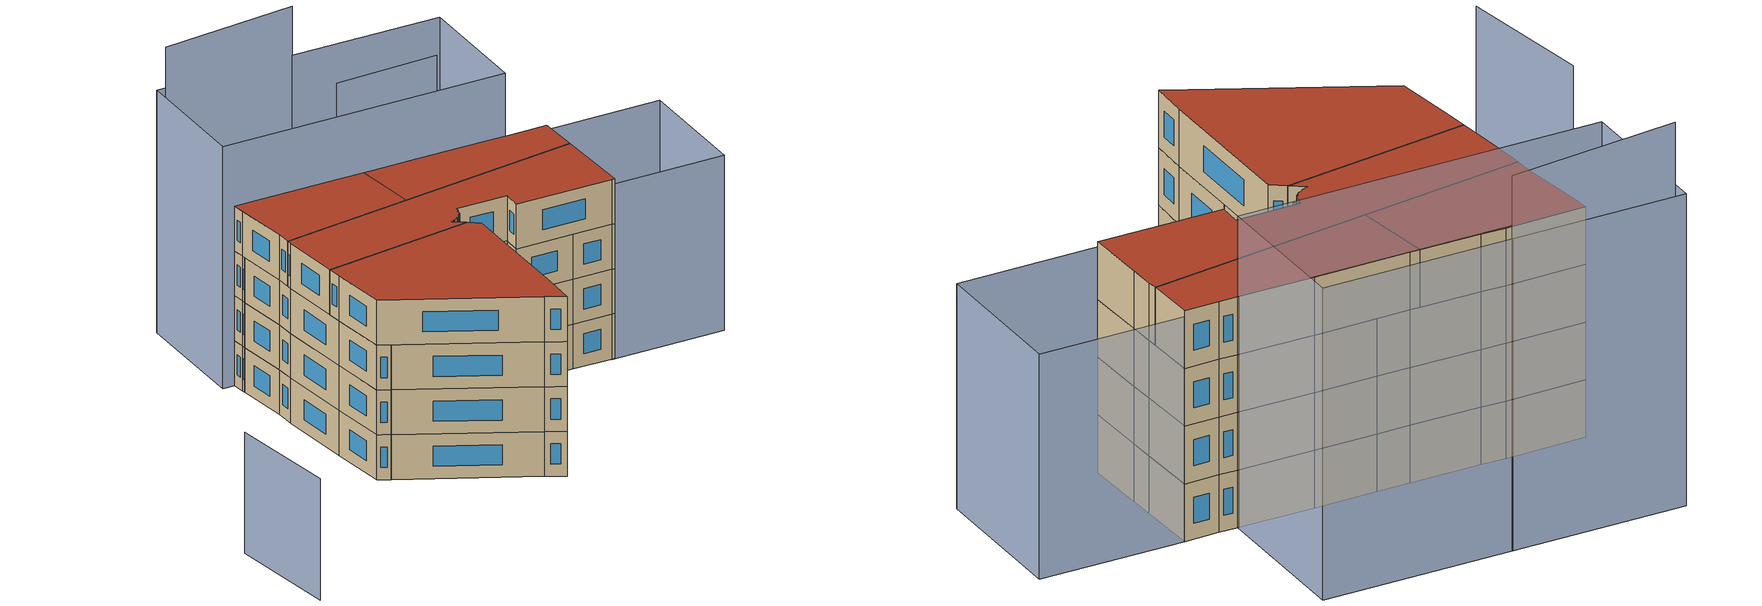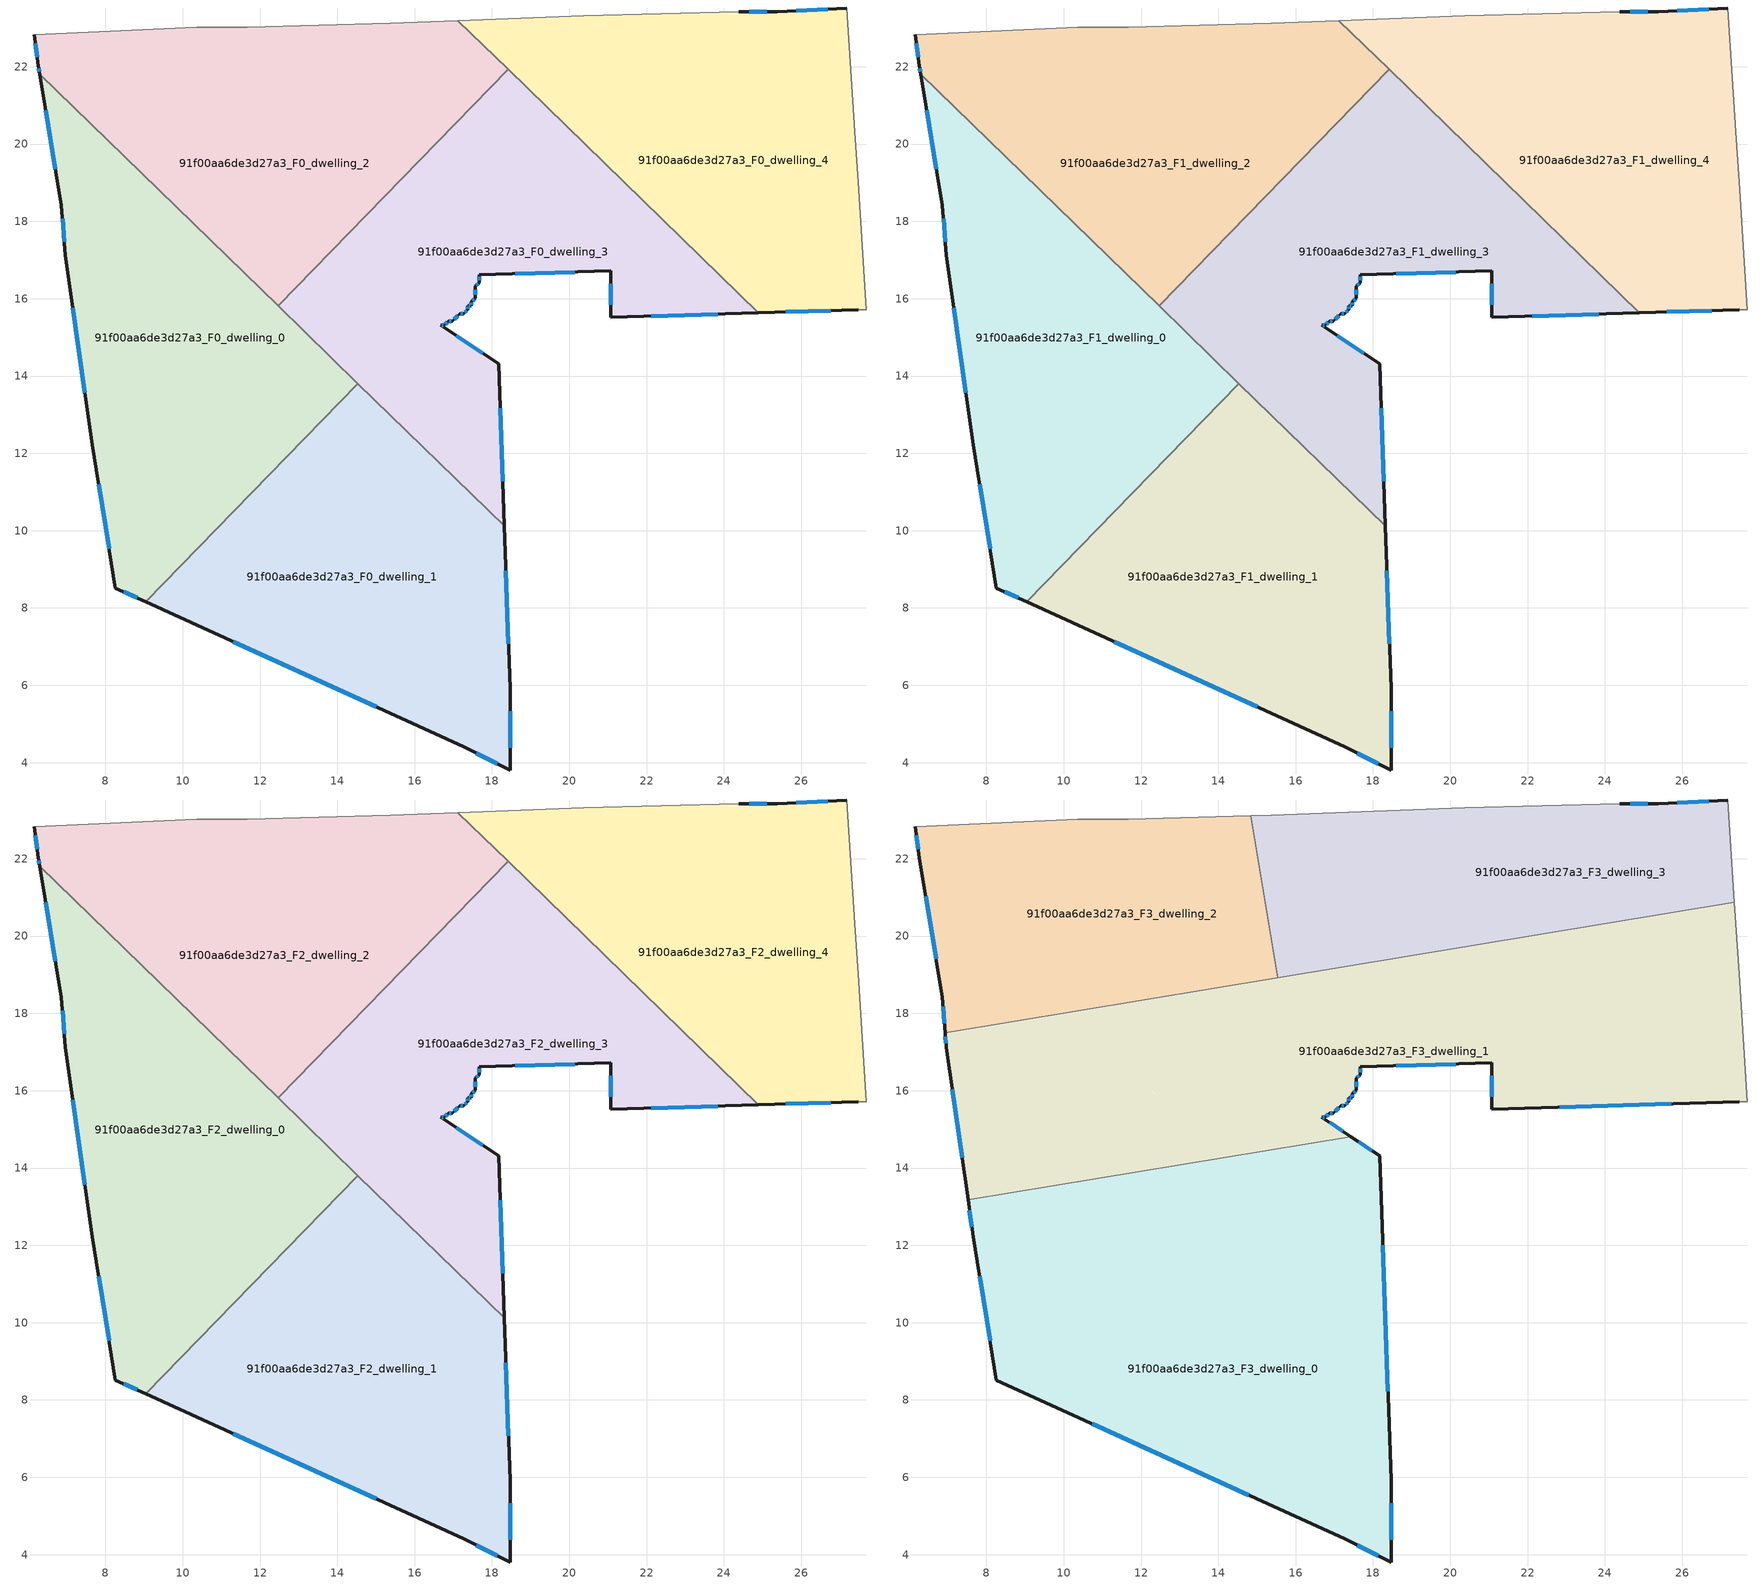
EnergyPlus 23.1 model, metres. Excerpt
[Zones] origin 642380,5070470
91f00aa6de3d27a3_F0_dwelling_0
 floor ground (EU_floor_Construction): 14.53,13.81 9.04,8.16 8.26,8.51 7.66,12.22 6.96,17.12 6.86,18.42 6.3,21.81 z0
 wall outside (EU_wall_Construction): 6.3,21.81 6.86,18.42 6.96,17.12 7.66,12.22 8.26,8.51 9.04,8.16 z0:3
 wall to 91f00aa6de3d27a3_F0_dwelling_1 (EU_wall_Construction): 9.04,8.16 14.53,13.81 z0:3
 wall to 91f00aa6de3d27a3_F0_dwelling_2 (EU_wall_Construction): 12.47,15.81 6.3,21.81 z0:3
 wall to 91f00aa6de3d27a3_F0_dwelling_3 (EU_wall_Construction): 14.53,13.81 12.47,15.81 z0:3
 window (EU_Window_Construction): 7.16,15.77 7.47,13.57 / 6.89,18.06 6.94,17.48 / 6.45,20.88 6.71,19.35 / 8.48,8.42 8.83,8.26 / 7.83,11.2 8.1,9.53 z0.83:2.17
91f00aa6de3d27a3_F0_dwelling_1
 floor ground (EU_floor_Construction): 18.32,10.12 18.47,5.91 18.47,3.81 17.27,4.41 9.04,8.16 14.53,13.81 z0
 wall outside (EU_wall_Construction): 9.04,8.16 17.27,4.41 18.47,3.81 18.47,5.91 18.32,10.12 z0:3
 wall to 91f00aa6de3d27a3_F0_dwelling_3 (EU_wall_Construction): 18.32,10.12 14.53,13.81 z0:3
 window (EU_Window_Construction): 18.43,7.07 18.36,8.96 / 18.47,4.39 18.47,5.33 / 17.6,4.24 18.14,3.97 / 11.3,7.13 15,5.44 z0.83:2.17
91f00aa6de3d27a3_F0_dwelling_2
 floor ground (EU_floor_Construction): 18.42,21.93 12.47,15.81 6.3,21.81 6.26,22.03 6.16,22.83 10.37,23.03 11.67,23.02 15.37,23.12 17.12,23.19 z0
 wall outside (EU_wall_Construction): 6.16,22.83 6.26,22.03 6.3,21.81 z0:3
 wall to 91f00aa6de3d27a3_F0_dwelling_3 (EU_wall_Construction): 12.47,15.81 18.42,21.93 z0:3
 wall adiabatic (EU_wall_Construction): 17.12,23.19 15.37,23.12 11.67,23.02 10.37,23.03 6.16,22.83 z0:3
 wall to 91f00aa6de3d27a3_F0_dwelling_4 (EU_wall_Construction): 18.42,21.93 17.12,23.19 z0:3
 window (EU_Window_Construction): 6.27,21.97 6.29,21.87 / 6.19,22.61 6.24,22.25 z0.83:2.17
91f00aa6de3d27a3_F0_dwelling_3
 floor ground (EU_floor_Construction): 24.89,15.63 21.07,15.52 21.07,16.72 17.67,16.62 17.67,16.42 17.57,16.32 17.57,16.02 17.47,15.92 17.47,15.82 17.37,15.82 17.37,15.72 17.27,15.62 17.17,15.62 16.97,15.42 16.87,15.42 16.77,15.32 16.67,15.32 18.17,14.32 18.32,10.12 12.47,15.81 18.42,21.93 z0
 wall outside (EU_wall_Construction): 18.32,10.12 18.17,14.32 16.67,15.32 16.77,15.32 16.87,15.42 16.97,15.42 17.17,15.62 17.27,15.62 17.37,15.72 17.37,15.82 17.47,15.82 17.47,15.92 17.57,16.02 17.57,16.32 17.67,16.42 17.67,16.62 21.07,16.72 21.07,15.52 24.89,15.63 z0:3
 wall to 91f00aa6de3d27a3_F0_dwelling_4 (EU_wall_Construction): 24.89,15.63 18.42,21.93 z0:3
 window (EU_Window_Construction): 21.07,16.39 21.07,15.85 / 18.61,16.65 20.14,16.69 / 17.67,16.47 17.67,16.56 / 17.6,16.35 17.64,16.39 / 17.57,16.1 17.57,16.24 / 17.5,15.95 17.54,15.99 / 17.47,15.85 17.47,15.89 / 17.4,15.82 17.44,15.82 / 17.37,15.74 17.37,15.79 / 17.3,15.64 17.34,15.69 / 17.2,15.62 17.24,15.62 / 17.02,15.47 17.11,15.56 / 16.9,15.42 16.94,15.42 / 16.8,15.34 16.84,15.39 / 16.7,15.32 16.74,15.32 / 17.76,14.59 17.08,15.04 / 18.28,11.28 18.21,13.16 / 22.12,15.55 23.84,15.6 z0.83:2.17
91f00aa6de3d27a3_F0_dwelling_4
 floor ground (EU_floor_Construction): 27.18,23.52 27.38,20.32 27.48,19.02 27.68,15.71 27.48,15.71 24.89,15.63 17.12,23.19 20.37,23.32 24.38,23.42 25.38,23.42 z0
 wall outside (EU_wall_Construction): 27.18,23.52 25.38,23.42 24.38,23.42 / 24.89,15.63 27.48,15.71 z0:3
 wall adiabatic (EU_wall_Construction): 27.48,15.71 27.68,15.71 27.48,19.02 27.38,20.32 27.18,23.52 / 24.38,23.42 20.37,23.32 17.12,23.19 z0:3
 window (EU_Window_Construction): 26.68,23.49 25.87,23.45 / 25.6,15.66 26.76,15.69 / 25.1,23.42 24.65,23.42 z0.83:2.17
91f00aa6de3d27a3_F1_dwelling_0
 floor to 91f00aa6de3d27a3_F0_dwelling_0 (EU_floor_Construction): 14.53,13.81 9.04,8.16 8.26,8.51 7.66,12.22 6.96,17.12 6.86,18.42 6.3,21.81 z3
 wall outside (EU_wall_Construction): 6.3,21.81 6.86,18.42 6.96,17.12 7.66,12.22 8.26,8.51 9.04,8.16 z3:6
 wall to 91f00aa6de3d27a3_F1_dwelling_1 (EU_wall_Construction): 9.04,8.16 14.53,13.81 z3:6
 wall to 91f00aa6de3d27a3_F1_dwelling_2 (EU_wall_Construction): 12.47,15.81 6.3,21.81 z3:6
 wall to 91f00aa6de3d27a3_F1_dwelling_3 (EU_wall_Construction): 14.53,13.81 12.47,15.81 z3:6
 window (EU_Window_Construction): 7.16,15.77 7.47,13.57 / 6.89,18.06 6.94,17.48 / 6.45,20.88 6.71,19.35 / 8.48,8.42 8.83,8.26 / 7.83,11.2 8.1,9.53 z3.83:5.17
91f00aa6de3d27a3_F1_dwelling_1
 floor to 91f00aa6de3d27a3_F0_dwelling_1 (EU_floor_Construction): 18.32,10.12 18.47,5.91 18.47,3.81 17.27,4.41 9.04,8.16 14.53,13.81 z3
 wall outside (EU_wall_Construction): 9.04,8.16 17.27,4.41 18.47,3.81 18.47,5.91 18.32,10.12 z3:6
 wall to 91f00aa6de3d27a3_F1_dwelling_3 (EU_wall_Construction): 18.32,10.12 14.53,13.81 z3:6
 window (EU_Window_Construction): 18.43,7.07 18.36,8.96 / 18.47,4.39 18.47,5.33 / 17.6,4.24 18.14,3.97 / 11.3,7.13 15,5.44 z3.83:5.17
91f00aa6de3d27a3_F1_dwelling_2
 floor to 91f00aa6de3d27a3_F0_dwelling_2 (EU_floor_Construction): 18.42,21.93 12.47,15.81 6.3,21.81 6.26,22.03 6.16,22.83 10.37,23.03 11.67,23.02 15.37,23.12 17.12,23.19 z3
 wall outside (EU_wall_Construction): 6.16,22.83 6.26,22.03 6.3,21.81 z3:6
 wall to 91f00aa6de3d27a3_F1_dwelling_3 (EU_wall_Construction): 12.47,15.81 18.42,21.93 z3:6
 wall adiabatic (EU_wall_Construction): 17.12,23.19 15.37,23.12 11.67,23.02 10.37,23.03 6.16,22.83 z3:6
 wall to 91f00aa6de3d27a3_F1_dwelling_4 (EU_wall_Construction): 18.42,21.93 17.12,23.19 z3:6
 window (EU_Window_Construction): 6.27,21.97 6.29,21.87 / 6.19,22.61 6.24,22.25 z3.83:5.17
91f00aa6de3d27a3_F1_dwelling_3
 floor to 91f00aa6de3d27a3_F0_dwelling_3 (EU_floor_Construction): 24.89,15.63 21.07,15.52 21.07,16.72 17.67,16.62 17.67,16.42 17.57,16.32 17.57,16.02 17.47,15.92 17.47,15.82 17.37,15.82 17.37,15.72 17.27,15.62 17.17,15.62 16.97,15.42 16.87,15.42 16.77,15.32 16.67,15.32 18.17,14.32 18.32,10.12 12.47,15.81 18.42,21.93 z3
 wall outside (EU_wall_Construction): 18.32,10.12 18.17,14.32 16.67,15.32 16.77,15.32 16.87,15.42 16.97,15.42 17.17,15.62 17.27,15.62 17.37,15.72 17.37,15.82 17.47,15.82 17.47,15.92 17.57,16.02 17.57,16.32 17.67,16.42 17.67,16.62 21.07,16.72 21.07,15.52 24.89,15.63 z3:6
 wall to 91f00aa6de3d27a3_F1_dwelling_4 (EU_wall_Construction): 24.89,15.63 18.42,21.93 z3:6
 window (EU_Window_Construction): 21.07,16.39 21.07,15.85 / 18.61,16.65 20.14,16.69 / 17.67,16.47 17.67,16.56 / 17.6,16.35 17.64,16.39 / 17.57,16.1 17.57,16.24 / 17.5,15.95 17.54,15.99 / 17.47,15.85 17.47,15.89 / 17.4,15.82 17.44,15.82 / 17.37,15.74 17.37,15.79 / 17.3,15.64 17.34,15.69 / 17.2,15.62 17.24,15.62 / 17.02,15.47 17.11,15.56 / 16.9,15.42 16.94,15.42 / 16.8,15.34 16.84,15.39 / 16.7,15.32 16.74,15.32 / 17.76,14.59 17.08,15.04 / 18.28,11.28 18.21,13.16 / 22.12,15.55 23.84,15.6 z3.83:5.17
91f00aa6de3d27a3_F1_dwelling_4
 floor to 91f00aa6de3d27a3_F0_dwelling_4 (EU_floor_Construction): 27.18,23.52 27.38,20.32 27.48,19.02 27.68,15.71 27.48,15.71 24.89,15.63 17.12,23.19 20.37,23.32 24.38,23.42 25.38,23.42 z3
 wall outside (EU_wall_Construction): 27.18,23.52 25.38,23.42 24.38,23.42 / 24.89,15.63 27.48,15.71 z3:6
 wall adiabatic (EU_wall_Construction): 27.48,15.71 27.68,15.71 27.48,19.02 27.38,20.32 27.18,23.52 / 24.38,23.42 20.37,23.32 17.12,23.19 z3:6
 window (EU_Window_Construction): 26.68,23.49 25.87,23.45 / 25.6,15.66 26.76,15.69 / 25.1,23.42 24.65,23.42 z3.83:5.17
91f00aa6de3d27a3_F2_dwelling_0
 floor to 91f00aa6de3d27a3_F1_dwelling_0 (EU_floor_Construction): 14.53,13.81 9.04,8.16 8.26,8.51 7.66,12.22 6.96,17.12 6.86,18.42 6.3,21.81 z6
 wall outside (EU_wall_Construction): 6.3,21.81 6.86,18.42 6.96,17.12 7.66,12.22 8.26,8.51 9.04,8.16 z6:9
 wall to 91f00aa6de3d27a3_F2_dwelling_1 (EU_wall_Construction): 9.04,8.16 14.53,13.81 z6:9
 wall to 91f00aa6de3d27a3_F2_dwelling_2 (EU_wall_Construction): 12.47,15.81 6.3,21.81 z6:9
 wall to 91f00aa6de3d27a3_F2_dwelling_3 (EU_wall_Construction): 14.53,13.81 12.47,15.81 z6:9
 window (EU_Window_Construction): 7.16,15.77 7.47,13.57 / 6.89,18.06 6.94,17.48 / 6.45,20.88 6.71,19.35 / 8.48,8.42 8.83,8.26 / 7.83,11.2 8.1,9.53 z6.83:8.17
91f00aa6de3d27a3_F2_dwelling_1
 floor to 91f00aa6de3d27a3_F1_dwelling_1 (EU_floor_Construction): 18.32,10.12 18.47,5.91 18.47,3.81 17.27,4.41 9.04,8.16 14.53,13.81 z6
 wall outside (EU_wall_Construction): 9.04,8.16 17.27,4.41 18.47,3.81 18.47,5.91 18.32,10.12 z6:9
 wall to 91f00aa6de3d27a3_F2_dwelling_3 (EU_wall_Construction): 18.32,10.12 14.53,13.81 z6:9
 window (EU_Window_Construction): 18.43,7.07 18.36,8.96 / 18.47,4.39 18.47,5.33 / 17.6,4.24 18.14,3.97 / 11.3,7.13 15,5.44 z6.83:8.17
91f00aa6de3d27a3_F2_dwelling_2
 floor to 91f00aa6de3d27a3_F1_dwelling_2 (EU_floor_Construction): 18.42,21.93 12.47,15.81 6.3,21.81 6.26,22.03 6.16,22.83 10.37,23.03 11.67,23.02 15.37,23.12 17.12,23.19 z6
 wall outside (EU_wall_Construction): 6.16,22.83 6.26,22.03 6.3,21.81 z6:9
 wall to 91f00aa6de3d27a3_F2_dwelling_3 (EU_wall_Construction): 12.47,15.81 18.42,21.93 z6:9
 wall adiabatic (EU_wall_Construction): 17.12,23.19 15.37,23.12 11.67,23.02 10.37,23.03 6.16,22.83 z6:9
 wall to 91f00aa6de3d27a3_F2_dwelling_4 (EU_wall_Construction): 18.42,21.93 17.12,23.19 z6:9
 window (EU_Window_Construction): 6.27,21.97 6.29,21.87 / 6.19,22.61 6.24,22.25 z6.83:8.17
91f00aa6de3d27a3_F2_dwelling_3
 floor to 91f00aa6de3d27a3_F1_dwelling_3 (EU_floor_Construction): 24.89,15.63 21.07,15.52 21.07,16.72 17.67,16.62 17.67,16.42 17.57,16.32 17.57,16.02 17.47,15.92 17.47,15.82 17.37,15.82 17.37,15.72 17.27,15.62 17.17,15.62 16.97,15.42 16.87,15.42 16.77,15.32 16.67,15.32 18.17,14.32 18.32,10.12 12.47,15.81 18.42,21.93 z6
 wall outside (EU_wall_Construction): 18.32,10.12 18.17,14.32 16.67,15.32 16.77,15.32 16.87,15.42 16.97,15.42 17.17,15.62 17.27,15.62 17.37,15.72 17.37,15.82 17.47,15.82 17.47,15.92 17.57,16.02 17.57,16.32 17.67,16.42 17.67,16.62 21.07,16.72 21.07,15.52 24.89,15.63 z6:9
 wall to 91f00aa6de3d27a3_F2_dwelling_4 (EU_wall_Construction): 24.89,15.63 18.42,21.93 z6:9
 window (EU_Window_Construction): 21.07,16.39 21.07,15.85 / 18.61,16.65 20.14,16.69 / 17.67,16.47 17.67,16.56 / 17.6,16.35 17.64,16.39 / 17.57,16.1 17.57,16.24 / 17.5,15.95 17.54,15.99 / 17.47,15.85 17.47,15.89 / 17.4,15.82 17.44,15.82 / 17.37,15.74 17.37,15.79 / 17.3,15.64 17.34,15.69 / 17.2,15.62 17.24,15.62 / 17.02,15.47 17.11,15.56 / 16.9,15.42 16.94,15.42 / 16.8,15.34 16.84,15.39 / 16.7,15.32 16.74,15.32 / 17.76,14.59 17.08,15.04 / 18.28,11.28 18.21,13.16 / 22.12,15.55 23.84,15.6 z6.83:8.17
91f00aa6de3d27a3_F2_dwelling_4
 floor to 91f00aa6de3d27a3_F1_dwelling_4 (EU_floor_Construction): 27.18,23.52 27.38,20.32 27.48,19.02 27.68,15.71 27.48,15.71 24.89,15.63 17.12,23.19 20.37,23.32 24.38,23.42 25.38,23.42 z6
 wall outside (EU_wall_Construction): 27.18,23.52 25.38,23.42 24.38,23.42 / 24.89,15.63 27.48,15.71 z6:9
 wall adiabatic (EU_wall_Construction): 27.48,15.71 27.68,15.71 27.48,19.02 27.38,20.32 27.18,23.52 / 24.38,23.42 20.37,23.32 17.12,23.19 z6:9
 window (EU_Window_Construction): 26.68,23.49 25.87,23.45 / 25.6,15.66 26.76,15.69 / 25.1,23.42 24.65,23.42 z6.83:8.17
91f00aa6de3d27a3_F3_dwelling_0
 floor to 91f00aa6de3d27a3_F2_dwelling_1 (EU_floor_Construction): 18.32,10.12 18.47,5.91 18.47,3.81 17.27,4.41 9.04,8.16 14.53,13.81 z9
 floor to 91f00aa6de3d27a3_F2_dwelling_0 (EU_floor_Construction): 14.53,13.81 9.04,8.16 8.26,8.51 7.66,12.22 7.53,13.18 14.06,14.26 z9
 floor to 91f00aa6de3d27a3_F2_dwelling_3 (EU_floor_Construction): 18.17,14.32 18.32,10.12 14.06,14.26 17.42,14.81 z9
 wall outside (EU_wall_Construction): 7.53,13.18 7.66,12.22 8.26,8.51 17.27,4.41 18.47,3.81 18.47,5.91 18.17,14.32 17.42,14.82 z9:12
 wall to 91f00aa6de3d27a3_F3_dwelling_1 (EU_wall_Construction): 17.42,14.82 7.53,13.18 z9:12
 window (EU_Window_Construction): 7.56,12.91 7.62,12.48 / 17.96,14.45 17.63,14.68 / 18.39,8.22 18.25,12 / 18.47,4.39 18.47,5.33 / 17.6,4.24 18.14,3.97 / 10.74,7.39 14.79,5.54 / 7.83,11.2 8.1,9.53 z9.83:11.17
 roof outside (EU_roof_Construction): 18.47,3.81 18.47,5.91 18.17,14.32 17.42,14.82 7.53,13.18 7.66,12.22 8.26,8.51 17.27,4.41 z12
91f00aa6de3d27a3_F3_dwelling_1
 floor to 91f00aa6de3d27a3_F2_dwelling_0 (EU_floor_Construction): 14.06,14.26 7.53,13.18 6.96,17.12 6.93,17.5 10.18,18.03 z9
 floor to 91f00aa6de3d27a3_F2_dwelling_3 (EU_floor_Construction): 24.89,15.64 21.07,15.52 21.07,16.72 17.67,16.62 17.67,16.42 17.57,16.32 17.57,16.02 17.47,15.92 17.47,15.82 17.37,15.82 17.37,15.72 17.27,15.62 17.17,15.62 16.97,15.42 16.87,15.42 16.77,15.32 16.67,15.32 17.42,14.81 14.06,14.26 12.47,15.81 15.48,18.91 20.64,19.76 z9
 floor to 91f00aa6de3d27a3_F2_dwelling_2 (EU_floor_Construction): 15.48,18.91 12.47,15.81 10.18,18.03 z9
 floor to 91f00aa6de3d27a3_F2_dwelling_4 (EU_floor_Construction): 27.34,20.87 27.38,20.32 27.48,19.02 27.68,15.71 27.48,15.71 24.89,15.64 20.64,19.77 z9
 wall outside (EU_wall_Construction): 17.42,14.82 16.67,15.32 16.77,15.32 16.87,15.42 16.97,15.42 17.17,15.62 17.27,15.62 17.37,15.72 17.37,15.82 17.47,15.82 17.47,15.92 17.57,16.02 17.57,16.32 17.67,16.42 17.67,16.62 21.07,16.72 21.07,15.52 27.48,15.71 / 6.93,17.5 6.96,17.12 7.53,13.18 z9:12
 wall adiabatic (EU_wall_Construction): 27.48,15.71 27.68,15.71 27.48,19.02 27.38,20.32 27.34,20.87 z9:12
 wall to 91f00aa6de3d27a3_F3_dwelling_3 (EU_wall_Construction): 27.34,20.87 15.53,18.92 z9:12
 wall to 91f00aa6de3d27a3_F3_dwelling_2 (EU_wall_Construction): 15.53,18.92 6.93,17.5 z9:12
 window (EU_Window_Construction): 18.61,16.65 20.14,16.69 / 17.67,16.47 17.67,16.56 / 17.6,16.35 17.64,16.39 / 17.57,16.1 17.57,16.24 / 17.5,15.95 17.54,15.99 / 17.47,15.85 17.47,15.89 / 17.4,15.82 17.44,15.82 / 17.37,15.74 17.37,15.79 / 17.3,15.64 17.34,15.69 / 17.2,15.62 17.24,15.62 / 17.02,15.47 17.11,15.56 / 16.9,15.42 16.94,15.42 / 16.8,15.34 16.84,15.39 / 16.7,15.32 16.74,15.32 / 17.21,14.95 16.88,15.18 / 7.12,16.04 7.37,14.26 / 6.94,17.39 6.96,17.22 / 22.83,15.57 25.71,15.66 / 21.07,16.39 21.07,15.85 z9.83:11.17
 roof outside (EU_roof_Construction): 27.68,15.71 27.48,19.02 27.38,20.32 27.34,20.87 6.93,17.5 6.96,17.12 7.53,13.18 17.42,14.82 16.67,15.32 16.77,15.32 16.87,15.42 16.97,15.42 17.17,15.62 17.27,15.62 17.37,15.72 17.37,15.82 17.47,15.82 17.47,15.92 17.57,16.02 17.57,16.32 17.67,16.42 17.67,16.62 21.07,16.72 21.07,15.52 27.48,15.71 z12
91f00aa6de3d27a3_F3_dwelling_2
 floor to 91f00aa6de3d27a3_F2_dwelling_2 (EU_floor_Construction): 14.84,23.11 15.52,18.96 15.48,18.91 10.18,18.03 6.3,21.81 6.26,22.03 6.16,22.83 10.37,23.03 11.67,23.02 z9
 floor to 91f00aa6de3d27a3_F2_dwelling_0 (EU_floor_Construction): 10.18,18.03 6.93,17.5 6.86,18.42 6.3,21.81 z9
 wall outside (EU_wall_Construction): 6.16,22.83 6.26,22.03 6.86,18.42 6.93,17.5 z9:12
 wall adiabatic (EU_wall_Construction): 14.84,23.11 11.67,23.02 10.37,23.03 6.16,22.83 z9:12
 wall to 91f00aa6de3d27a3_F3_dwelling_3 (EU_wall_Construction): 15.53,18.92 14.84,23.11 z9:12
 window (EU_Window_Construction): 6.88,18.17 6.91,17.75 / 6.43,21.03 6.7,19.41 / 6.19,22.61 6.24,22.25 z9.83:11.17
 roof outside (EU_roof_Construction): 15.53,18.92 14.84,23.11 11.67,23.02 10.37,23.03 6.16,22.83 6.26,22.03 6.86,18.42 6.93,17.5 z12
91f00aa6de3d27a3_F3_dwelling_3
 floor to 91f00aa6de3d27a3_F2_dwelling_4 (EU_floor_Construction): 27.18,23.52 27.34,20.87 20.64,19.77 17.12,23.19 20.37,23.32 24.38,23.42 25.38,23.42 z9
 floor to 91f00aa6de3d27a3_F2_dwelling_2 (EU_floor_Construction): 18.42,21.93 15.52,18.96 14.84,23.11 15.37,23.12 17.12,23.19 z9
 floor to 91f00aa6de3d27a3_F2_dwelling_3 (EU_floor_Construction): 20.64,19.77 15.53,18.92 15.52,18.96 18.42,21.93 z9
 wall outside (EU_wall_Construction): 27.18,23.52 25.38,23.42 24.38,23.42 z9:12
 wall adiabatic (EU_wall_Construction): 27.34,20.87 27.18,23.52 / 24.38,23.42 20.37,23.32 15.37,23.12 14.84,23.11 z9:12
 window (EU_Window_Construction): 25.1,23.42 24.65,23.42 / 26.68,23.49 25.87,23.45 z9.83:11.17
 roof outside (EU_roof_Construction): 27.34,20.87 27.18,23.52 25.38,23.42 24.38,23.42 20.37,23.32 15.37,23.12 14.84,23.11 15.53,18.92 z12
shading: -2.86,3.82 -1.55,-3.39 z0:8.1; 27.18,23.52 34.78,23.76 / 34.78,23.76 35.03,15.91 / 35.03,15.91 27.43,15.66 / 27.43,15.66 27.18,23.52 z0:11.7; 5.07,30.83 24.11,31.45 / 24.11,31.45 24.38,23.42 / 24.38,23.42 5.33,22.8 / 5.33,22.8 5.07,30.83 z0:16.2; 14.17,31.13 5.17,29.89 z0:19.5; 23.9,31.43 17.06,31.02 z0:13.7
[Building]
EU S2 Campaign: North Axis=0; Terrain=City; Solar Distribution=FullExterior
[Site:Location]
Lyon-Bron: Latitude=45.75; Longitude=5; Time Zone=1; Elevation=198
[SizingPeriod:WeatherFileDays]
AnnualSizingPeriod: Begin Month=1; Begin Day of Month=1; End Month=12; End Day of Month=31; Day of Week for Start Day=Monday; Use Weather File Daylight Saving Period=No; Use Weather File Rain and Snow Indicators=No
[MATERIAL]
EU_InternalMass_Material: Roughness=MediumRough; Thickness=0.1; Conductivity=1; Density=1800; Specific Heat=900; Thermal Absorptance=0.9; Solar Absorptance=0.7; Visible Absorptance=0.7
[MATERIAL:NOMASS] Roughness=MediumRough; Thermal Absorptance=0.9; Solar Absorptance=0.7; Visible Absorptance=0.7
Name | Thermal Resistance
EU_wall_NoMass | 0.87146
EU_roof_NoMass | 0.842276
EU_floor_NoMass | 0.496999
[WINDOWMATERIAL:SIMPLEGLAZINGSYSTEM]
EU_Window_SimpleGlazing: UFactor=2.2525; Solar Heat Gain Coefficient=0.76; Visible Transmittance=0.76
[CONSTRUCTION]
EU_wall_Construction: EU_wall_NoMass
EU_roof_Construction: EU_roof_NoMass
EU_floor_Construction: EU_floor_NoMass
EU_Window_Construction: EU_Window_SimpleGlazing
EU_InternalMass_Construction: EU_InternalMass_Material
[ZONE] Type=1; Multiplier=1; Ceiling Height=autocalculate; Floor Area=autocalculate; Part of Total Floor Area=Yes
Name | Volume
91f00aa6de3d27a3_F0_dwelling_0; 91f00aa6de3d27a3_F1_dwelling_0; 91f00aa6de3d27a3_F2_dwelling_0 | 150.603
91f00aa6de3d27a3_F3_dwelling_0 | 244.038
91f00aa6de3d27a3_F0_dwelling_1; 91f00aa6de3d27a3_F1_dwelling_1; 91f00aa6de3d27a3_F2_dwelling_1 | 150.556
91f00aa6de3d27a3_F3_dwelling_1 | 257.9
91f00aa6de3d27a3_F0_dwelling_2; 91f00aa6de3d27a3_F1_dwelling_2; 91f00aa6de3d27a3_F2_dwelling_2 | 150.593
91f00aa6de3d27a3_F3_dwelling_2 | 125.506
91f00aa6de3d27a3_F0_dwelling_3; 91f00aa6de3d27a3_F1_dwelling_3; 91f00aa6de3d27a3_F2_dwelling_3 | 150.582
91f00aa6de3d27a3_F3_dwelling_3 | 125.514
91f00aa6de3d27a3_F0_dwelling_4; 91f00aa6de3d27a3_F1_dwelling_4; 91f00aa6de3d27a3_F2_dwelling_4 | 150.602
[INTERNALMASS] Construction=EU_InternalMass_Construction
Name | Zone or ZoneList | Surface Area
91f00aa6de3d27a3_F0_dwelling_0_EU_InternalMass | 91f00aa6de3d27a3_F0_dwelling_0 | 50.2011
91f00aa6de3d27a3_F0_dwelling_1_EU_InternalMass | 91f00aa6de3d27a3_F0_dwelling_1 | 50.2019
91f00aa6de3d27a3_F0_dwelling_2_EU_InternalMass | 91f00aa6de3d27a3_F0_dwelling_2 | 50.1978
91f00aa6de3d27a3_F0_dwelling_3_EU_InternalMass | 91f00aa6de3d27a3_F0_dwelling_3 | 50.1933
91f00aa6de3d27a3_F0_dwelling_4_EU_InternalMass | 91f00aa6de3d27a3_F0_dwelling_4 | 50.2005
91f00aa6de3d27a3_F1_dwelling_0_EU_InternalMass | 91f00aa6de3d27a3_F1_dwelling_0 | 50.2011
91f00aa6de3d27a3_F1_dwelling_1_EU_InternalMass | 91f00aa6de3d27a3_F1_dwelling_1 | 50.2019
91f00aa6de3d27a3_F1_dwelling_2_EU_InternalMass | 91f00aa6de3d27a3_F1_dwelling_2 | 50.1978
91f00aa6de3d27a3_F1_dwelling_3_EU_InternalMass | 91f00aa6de3d27a3_F1_dwelling_3 | 50.1933
91f00aa6de3d27a3_F1_dwelling_4_EU_InternalMass | 91f00aa6de3d27a3_F1_dwelling_4 | 50.2005
91f00aa6de3d27a3_F2_dwelling_0_EU_InternalMass | 91f00aa6de3d27a3_F2_dwelling_0 | 50.2011
91f00aa6de3d27a3_F2_dwelling_1_EU_InternalMass | 91f00aa6de3d27a3_F2_dwelling_1 | 50.2019
91f00aa6de3d27a3_F2_dwelling_2_EU_InternalMass | 91f00aa6de3d27a3_F2_dwelling_2 | 50.1978
91f00aa6de3d27a3_F2_dwelling_3_EU_InternalMass | 91f00aa6de3d27a3_F2_dwelling_3 | 50.1933
91f00aa6de3d27a3_F2_dwelling_4_EU_InternalMass | 91f00aa6de3d27a3_F2_dwelling_4 | 50.2005
91f00aa6de3d27a3_F3_dwelling_0_EU_InternalMass | 91f00aa6de3d27a3_F3_dwelling_0 | 81.3569
91f00aa6de3d27a3_F3_dwelling_1_EU_InternalMass | 91f00aa6de3d27a3_F3_dwelling_1 | 85.9661
91f00aa6de3d27a3_F3_dwelling_2_EU_InternalMass | 91f00aa6de3d27a3_F3_dwelling_2 | 41.835
91f00aa6de3d27a3_F3_dwelling_3_EU_InternalMass | 91f00aa6de3d27a3_F3_dwelling_3 | 41.8378
[OTHEREQUIPMENT] Fuel Type=Electricity; Design Level Calculation Method=Watts/Area; Power per Zone Floor Area=1; Fraction Latent=0; Fraction Radiant=0; Fraction Lost=0; Carbon Dioxide Generation Rate=0; EndUse Subcategory=EU_Step8_InternalGains
Name | Zone or ZoneList or Space or SpaceList | Schedule
EU_Step8_InternalGain_91f00aa6de3d27a3_F0_dwelling_0_f000 | 91f00aa6de3d27a3_F0_dwelling_0 | EU_Step8_GainSchedule_91f00aa6de3d27a3_F0_dwelling_0_f000
EU_Step8_InternalGain_91f00aa6de3d27a3_F0_dwelling_1_f000 | 91f00aa6de3d27a3_F0_dwelling_1 | EU_Step8_GainSchedule_91f00aa6de3d27a3_F0_dwelling_1_f000
EU_Step8_InternalGain_91f00aa6de3d27a3_F0_dwelling_2_f000 | 91f00aa6de3d27a3_F0_dwelling_2 | EU_Step8_GainSchedule_91f00aa6de3d27a3_F0_dwelling_2_f000
EU_Step8_InternalGain_91f00aa6de3d27a3_F0_dwelling_3_f000 | 91f00aa6de3d27a3_F0_dwelling_3 | EU_Step8_GainSchedule_91f00aa6de3d27a3_F0_dwelling_3_f000
EU_Step8_InternalGain_91f00aa6de3d27a3_F0_dwelling_4_f000 | 91f00aa6de3d27a3_F0_dwelling_4 | EU_Step8_GainSchedule_91f00aa6de3d27a3_F0_dwelling_4_f000
EU_Step8_InternalGain_91f00aa6de3d27a3_F1_dwelling_0_f000 | 91f00aa6de3d27a3_F1_dwelling_0 | EU_Step8_GainSchedule_91f00aa6de3d27a3_F1_dwelling_0_f000
EU_Step8_InternalGain_91f00aa6de3d27a3_F1_dwelling_1_f000 | 91f00aa6de3d27a3_F1_dwelling_1 | EU_Step8_GainSchedule_91f00aa6de3d27a3_F1_dwelling_1_f000
EU_Step8_InternalGain_91f00aa6de3d27a3_F1_dwelling_2_f000 | 91f00aa6de3d27a3_F1_dwelling_2 | EU_Step8_GainSchedule_91f00aa6de3d27a3_F1_dwelling_2_f000
EU_Step8_InternalGain_91f00aa6de3d27a3_F1_dwelling_3_f000 | 91f00aa6de3d27a3_F1_dwelling_3 | EU_Step8_GainSchedule_91f00aa6de3d27a3_F1_dwelling_3_f000
EU_Step8_InternalGain_91f00aa6de3d27a3_F1_dwelling_4_f000 | 91f00aa6de3d27a3_F1_dwelling_4 | EU_Step8_GainSchedule_91f00aa6de3d27a3_F1_dwelling_4_f000
EU_Step8_InternalGain_91f00aa6de3d27a3_F2_dwelling_0_f000 | 91f00aa6de3d27a3_F2_dwelling_0 | EU_Step8_GainSchedule_91f00aa6de3d27a3_F2_dwelling_0_f000
EU_Step8_InternalGain_91f00aa6de3d27a3_F2_dwelling_1_f000 | 91f00aa6de3d27a3_F2_dwelling_1 | EU_Step8_GainSchedule_91f00aa6de3d27a3_F2_dwelling_1_f000
EU_Step8_InternalGain_91f00aa6de3d27a3_F2_dwelling_2_f000 | 91f00aa6de3d27a3_F2_dwelling_2 | EU_Step8_GainSchedule_91f00aa6de3d27a3_F2_dwelling_2_f000
EU_Step8_InternalGain_91f00aa6de3d27a3_F2_dwelling_3_f000 | 91f00aa6de3d27a3_F2_dwelling_3 | EU_Step8_GainSchedule_91f00aa6de3d27a3_F2_dwelling_3_f000
EU_Step8_InternalGain_91f00aa6de3d27a3_F2_dwelling_4_f000 | 91f00aa6de3d27a3_F2_dwelling_4 | EU_Step8_GainSchedule_91f00aa6de3d27a3_F2_dwelling_4_f000
EU_Step8_InternalGain_91f00aa6de3d27a3_F3_dwelling_0_f000 | 91f00aa6de3d27a3_F3_dwelling_0 | EU_Step8_GainSchedule_91f00aa6de3d27a3_F3_dwelling_0_f000
EU_Step8_InternalGain_91f00aa6de3d27a3_F3_dwelling_1_f000 | 91f00aa6de3d27a3_F3_dwelling_1 | EU_Step8_GainSchedule_91f00aa6de3d27a3_F3_dwelling_1_f000
EU_Step8_InternalGain_91f00aa6de3d27a3_F3_dwelling_2_f000 | 91f00aa6de3d27a3_F3_dwelling_2 | EU_Step8_GainSchedule_91f00aa6de3d27a3_F3_dwelling_2_f000
EU_Step8_InternalGain_91f00aa6de3d27a3_F3_dwelling_3_f000 | 91f00aa6de3d27a3_F3_dwelling_3 | EU_Step8_GainSchedule_91f00aa6de3d27a3_F3_dwelling_3_f000
[ZONEVENTILATION:DESIGNFLOWRATE] Schedule=EU_AlwaysOn; Design Flow Rate Calculation Method=AirChanges/Hour; Air Changes per Hour=0.425; Ventilation Type=Natural; Fan Pressure Rise=0; Fan Total Efficiency=1; Constant Term Coefficient=1; Temperature Term Coefficient=0; Velocity Term Coefficient=0; Velocity Squared Term Coefficient=0; Minimum Indoor Temperature=-100; Maximum Indoor Temperature=100; Delta Temperature=-100; Minimum Outdoor Temperature=-100; Maximum Outdoor Temperature=100; Maximum Wind Speed=40
Name | Zone or ZoneList or Space or SpaceList
EU_ConstantAir_91f00aa6de3d27a3_F0_dwelling_0 | 91f00aa6de3d27a3_F0_dwelling_0
EU_ConstantAir_91f00aa6de3d27a3_F0_dwelling_1 | 91f00aa6de3d27a3_F0_dwelling_1
EU_ConstantAir_91f00aa6de3d27a3_F0_dwelling_2 | 91f00aa6de3d27a3_F0_dwelling_2
EU_ConstantAir_91f00aa6de3d27a3_F0_dwelling_3 | 91f00aa6de3d27a3_F0_dwelling_3
EU_ConstantAir_91f00aa6de3d27a3_F0_dwelling_4 | 91f00aa6de3d27a3_F0_dwelling_4
EU_ConstantAir_91f00aa6de3d27a3_F1_dwelling_0 | 91f00aa6de3d27a3_F1_dwelling_0
EU_ConstantAir_91f00aa6de3d27a3_F1_dwelling_1 | 91f00aa6de3d27a3_F1_dwelling_1
EU_ConstantAir_91f00aa6de3d27a3_F1_dwelling_2 | 91f00aa6de3d27a3_F1_dwelling_2
EU_ConstantAir_91f00aa6de3d27a3_F1_dwelling_3 | 91f00aa6de3d27a3_F1_dwelling_3
EU_ConstantAir_91f00aa6de3d27a3_F1_dwelling_4 | 91f00aa6de3d27a3_F1_dwelling_4
EU_ConstantAir_91f00aa6de3d27a3_F2_dwelling_0 | 91f00aa6de3d27a3_F2_dwelling_0
EU_ConstantAir_91f00aa6de3d27a3_F2_dwelling_1 | 91f00aa6de3d27a3_F2_dwelling_1
EU_ConstantAir_91f00aa6de3d27a3_F2_dwelling_2 | 91f00aa6de3d27a3_F2_dwelling_2
EU_ConstantAir_91f00aa6de3d27a3_F2_dwelling_3 | 91f00aa6de3d27a3_F2_dwelling_3
EU_ConstantAir_91f00aa6de3d27a3_F2_dwelling_4 | 91f00aa6de3d27a3_F2_dwelling_4
EU_ConstantAir_91f00aa6de3d27a3_F3_dwelling_0 | 91f00aa6de3d27a3_F3_dwelling_0
EU_ConstantAir_91f00aa6de3d27a3_F3_dwelling_1 | 91f00aa6de3d27a3_F3_dwelling_1
EU_ConstantAir_91f00aa6de3d27a3_F3_dwelling_2 | 91f00aa6de3d27a3_F3_dwelling_2
EU_ConstantAir_91f00aa6de3d27a3_F3_dwelling_3 | 91f00aa6de3d27a3_F3_dwelling_3
[HVACTEMPLATE:THERMOSTAT] Constant Heating Setpoint=20; Constant Cooling Setpoint=50
EU_HeatOnly_91f00aa6de3d27a3_F0_dwelling_0; EU_HeatOnly_91f00aa6de3d27a3_F0_dwelling_1; EU_HeatOnly_91f00aa6de3d27a3_F0_dwelling_2; EU_HeatOnly_91f00aa6de3d27a3_F0_dwelling_3; EU_HeatOnly_91f00aa6de3d27a3_F0_dwelling_4; EU_HeatOnly_91f00aa6de3d27a3_F1_dwelling_0; EU_HeatOnly_91f00aa6de3d27a3_F1_dwelling_1; EU_HeatOnly_91f00aa6de3d27a3_F1_dwelling_2; EU_HeatOnly_91f00aa6de3d27a3_F1_dwelling_3; EU_HeatOnly_91f00aa6de3d27a3_F1_dwelling_4; EU_HeatOnly_91f00aa6de3d27a3_F2_dwelling_0; EU_HeatOnly_91f00aa6de3d27a3_F2_dwelling_1; EU_HeatOnly_91f00aa6de3d27a3_F2_dwelling_2; EU_HeatOnly_91f00aa6de3d27a3_F2_dwelling_3; EU_HeatOnly_91f00aa6de3d27a3_F2_dwelling_4; EU_HeatOnly_91f00aa6de3d27a3_F3_dwelling_0; EU_HeatOnly_91f00aa6de3d27a3_F3_dwelling_1; EU_HeatOnly_91f00aa6de3d27a3_F3_dwelling_2; EU_HeatOnly_91f00aa6de3d27a3_F3_dwelling_3
[HVACTEMPLATE:ZONE:IDEALLOADSAIRSYSTEM] System Availability Schedule=EU_AlwaysOn; Maximum Heating Supply Air Temperature=50; Minimum Cooling Supply Air Temperature=13; Maximum Heating Supply Air Humidity Ratio=0.0156; Minimum Cooling Supply Air Humidity Ratio=0.0077; Heating Limit=NoLimit; Cooling Limit=NoLimit; Heating Availability Schedule=EU_AlwaysOn; Cooling Availability Schedule=EU_CoolingOff; Dehumidification Control Type=ConstantSensibleHeatRatio; Cooling Sensible Heat Ratio=0.7; Dehumidification Setpoint=60; Humidification Control Type=None; Humidification Setpoint=30; Outdoor Air Method=None; Outdoor Air Flow Rate per Person=0.00944; Outdoor Air Flow Rate per Zone Floor Area=0; Outdoor Air Flow Rate per Zone=0; Demand Controlled Ventilation Type=None; Outdoor Air Economizer Type=NoEconomizer; Heat Recovery Type=None; Sensible Heat Recovery Effectiveness=0.7; Latent Heat Recovery Effectiveness=0.65
Name | Template Thermostat
91f00aa6de3d27a3_F0_dwelling_0 | EU_HeatOnly_91f00aa6de3d27a3_F0_dwelling_0
91f00aa6de3d27a3_F0_dwelling_1 | EU_HeatOnly_91f00aa6de3d27a3_F0_dwelling_1
91f00aa6de3d27a3_F0_dwelling_2 | EU_HeatOnly_91f00aa6de3d27a3_F0_dwelling_2
91f00aa6de3d27a3_F0_dwelling_3 | EU_HeatOnly_91f00aa6de3d27a3_F0_dwelling_3
91f00aa6de3d27a3_F0_dwelling_4 | EU_HeatOnly_91f00aa6de3d27a3_F0_dwelling_4
91f00aa6de3d27a3_F1_dwelling_0 | EU_HeatOnly_91f00aa6de3d27a3_F1_dwelling_0
91f00aa6de3d27a3_F1_dwelling_1 | EU_HeatOnly_91f00aa6de3d27a3_F1_dwelling_1
91f00aa6de3d27a3_F1_dwelling_2 | EU_HeatOnly_91f00aa6de3d27a3_F1_dwelling_2
91f00aa6de3d27a3_F1_dwelling_3 | EU_HeatOnly_91f00aa6de3d27a3_F1_dwelling_3
91f00aa6de3d27a3_F1_dwelling_4 | EU_HeatOnly_91f00aa6de3d27a3_F1_dwelling_4
91f00aa6de3d27a3_F2_dwelling_0 | EU_HeatOnly_91f00aa6de3d27a3_F2_dwelling_0
91f00aa6de3d27a3_F2_dwelling_1 | EU_HeatOnly_91f00aa6de3d27a3_F2_dwelling_1
91f00aa6de3d27a3_F2_dwelling_2 | EU_HeatOnly_91f00aa6de3d27a3_F2_dwelling_2
91f00aa6de3d27a3_F2_dwelling_3 | EU_HeatOnly_91f00aa6de3d27a3_F2_dwelling_3
91f00aa6de3d27a3_F2_dwelling_4 | EU_HeatOnly_91f00aa6de3d27a3_F2_dwelling_4
91f00aa6de3d27a3_F3_dwelling_0 | EU_HeatOnly_91f00aa6de3d27a3_F3_dwelling_0
91f00aa6de3d27a3_F3_dwelling_1 | EU_HeatOnly_91f00aa6de3d27a3_F3_dwelling_1
91f00aa6de3d27a3_F3_dwelling_2 | EU_HeatOnly_91f00aa6de3d27a3_F3_dwelling_2
91f00aa6de3d27a3_F3_dwelling_3 | EU_HeatOnly_91f00aa6de3d27a3_F3_dwelling_3
[SIZING:ZONE] Zone Cooling Design Supply Air Temperature Input Method=SupplyAirTemperature; Zone Cooling Design Supply Air Temperature=13; Zone Heating Design Supply Air Temperature Input Method=SupplyAirTemperature; Zone Heating Design Supply Air Temperature=50; Zone Cooling Design Supply Air Humidity Ratio=0.008; Zone Heating Design Supply Air Humidity Ratio=0.008; Cooling Design Air Flow Method=DesignDay; Cooling Design Air Flow Rate=0; Cooling Minimum Air Flow per Zone Floor Area=0.000762; Cooling Minimum Air Flow=0; Cooling Minimum Air Flow Fraction=0.2; Heating Design Air Flow Method=DesignDay; Heating Design Air Flow Rate=0; Heating Maximum Air Flow per Zone Floor Area=0.002032; Heating Maximum Air Flow=0.141576; Heating Maximum Air Flow Fraction=0.3; Account for Dedicated Outdoor Air System=No; Dedicated Outdoor Air System Control Strategy=NeutralSupplyAir; Dedicated Outdoor Air Low Setpoint Temperature for Design=autosize; Dedicated Outdoor Air High Setpoint Temperature for Design=autosize; Zone Load Sizing Method=Sensible Load Only No Latent Load; Zone Latent Cooling Design Supply Air Humidity Ratio Input Method=HumidityRatioDifference; Zone Cooling Design Supply Air Humidity Ratio Difference=0.005; Zone Latent Heating Design Supply Air Humidity Ratio Input Method=HumidityRatioDifference; Zone Humidification Design Supply Air Humidity Ratio Difference=0.005
91f00aa6de3d27a3_F0_dwelling_0; 91f00aa6de3d27a3_F0_dwelling_1; 91f00aa6de3d27a3_F0_dwelling_2; 91f00aa6de3d27a3_F0_dwelling_3; 91f00aa6de3d27a3_F0_dwelling_4; 91f00aa6de3d27a3_F1_dwelling_0; 91f00aa6de3d27a3_F1_dwelling_1; 91f00aa6de3d27a3_F1_dwelling_2; 91f00aa6de3d27a3_F1_dwelling_3; 91f00aa6de3d27a3_F1_dwelling_4; 91f00aa6de3d27a3_F2_dwelling_0; 91f00aa6de3d27a3_F2_dwelling_1; 91f00aa6de3d27a3_F2_dwelling_2; 91f00aa6de3d27a3_F2_dwelling_3; 91f00aa6de3d27a3_F2_dwelling_4; 91f00aa6de3d27a3_F3_dwelling_0; 91f00aa6de3d27a3_F3_dwelling_1; 91f00aa6de3d27a3_F3_dwelling_2; 91f00aa6de3d27a3_F3_dwelling_3
[SCHEDULE:CONSTANT]
Name | Hourly Value
EU_AlwaysOn | 1
EU_CoolingOff | 0
[SCHEDULE:FILE] Column Number=1; Rows to Skip at Top=0; Number of Hours of Data=8760; Column Separator=Comma; Interpolate to Timestep=No; Minutes per Item=60; Adjust Schedule for Daylight Savings=Yes
Name | File
EU_Step8_GainSchedule_91f00aa6de3d27a3_F0_dwelling_0_f000 | ../../schedules/91f00aa6de3d27a3/91f00aa6de3d27a3_F0_dwelling_0_f000_gain.csv
EU_Step8_GainSchedule_91f00aa6de3d27a3_F0_dwelling_1_f000 | ../../schedules/91f00aa6de3d27a3/91f00aa6de3d27a3_F0_dwelling_1_f000_gain.csv
EU_Step8_GainSchedule_91f00aa6de3d27a3_F0_dwelling_2_f000 | ../../schedules/91f00aa6de3d27a3/91f00aa6de3d27a3_F0_dwelling_2_f000_gain.csv
EU_Step8_GainSchedule_91f00aa6de3d27a3_F0_dwelling_3_f000 | ../../schedules/91f00aa6de3d27a3/91f00aa6de3d27a3_F0_dwelling_3_f000_gain.csv
EU_Step8_GainSchedule_91f00aa6de3d27a3_F0_dwelling_4_f000 | ../../schedules/91f00aa6de3d27a3/91f00aa6de3d27a3_F0_dwelling_4_f000_gain.csv
EU_Step8_GainSchedule_91f00aa6de3d27a3_F1_dwelling_0_f000 | ../../schedules/91f00aa6de3d27a3/91f00aa6de3d27a3_F1_dwelling_0_f000_gain.csv
EU_Step8_GainSchedule_91f00aa6de3d27a3_F1_dwelling_1_f000 | ../../schedules/91f00aa6de3d27a3/91f00aa6de3d27a3_F1_dwelling_1_f000_gain.csv
EU_Step8_GainSchedule_91f00aa6de3d27a3_F1_dwelling_2_f000 | ../../schedules/91f00aa6de3d27a3/91f00aa6de3d27a3_F1_dwelling_2_f000_gain.csv
EU_Step8_GainSchedule_91f00aa6de3d27a3_F1_dwelling_3_f000 | ../../schedules/91f00aa6de3d27a3/91f00aa6de3d27a3_F1_dwelling_3_f000_gain.csv
EU_Step8_GainSchedule_91f00aa6de3d27a3_F1_dwelling_4_f000 | ../../schedules/91f00aa6de3d27a3/91f00aa6de3d27a3_F1_dwelling_4_f000_gain.csv
EU_Step8_GainSchedule_91f00aa6de3d27a3_F2_dwelling_0_f000 | ../../schedules/91f00aa6de3d27a3/91f00aa6de3d27a3_F2_dwelling_0_f000_gain.csv
EU_Step8_GainSchedule_91f00aa6de3d27a3_F2_dwelling_1_f000 | ../../schedules/91f00aa6de3d27a3/91f00aa6de3d27a3_F2_dwelling_1_f000_gain.csv
EU_Step8_GainSchedule_91f00aa6de3d27a3_F2_dwelling_2_f000 | ../../schedules/91f00aa6de3d27a3/91f00aa6de3d27a3_F2_dwelling_2_f000_gain.csv
EU_Step8_GainSchedule_91f00aa6de3d27a3_F2_dwelling_3_f000 | ../../schedules/91f00aa6de3d27a3/91f00aa6de3d27a3_F2_dwelling_3_f000_gain.csv
EU_Step8_GainSchedule_91f00aa6de3d27a3_F2_dwelling_4_f000 | ../../schedules/91f00aa6de3d27a3/91f00aa6de3d27a3_F2_dwelling_4_f000_gain.csv
EU_Step8_GainSchedule_91f00aa6de3d27a3_F3_dwelling_0_f000 | ../../schedules/91f00aa6de3d27a3/91f00aa6de3d27a3_F3_dwelling_0_f000_gain.csv
EU_Step8_GainSchedule_91f00aa6de3d27a3_F3_dwelling_1_f000 | ../../schedules/91f00aa6de3d27a3/91f00aa6de3d27a3_F3_dwelling_1_f000_gain.csv
EU_Step8_GainSchedule_91f00aa6de3d27a3_F3_dwelling_2_f000 | ../../schedules/91f00aa6de3d27a3/91f00aa6de3d27a3_F3_dwelling_2_f000_gain.csv
EU_Step8_GainSchedule_91f00aa6de3d27a3_F3_dwelling_3_f000 | ../../schedules/91f00aa6de3d27a3/91f00aa6de3d27a3_F3_dwelling_3_f000_gain.csv
